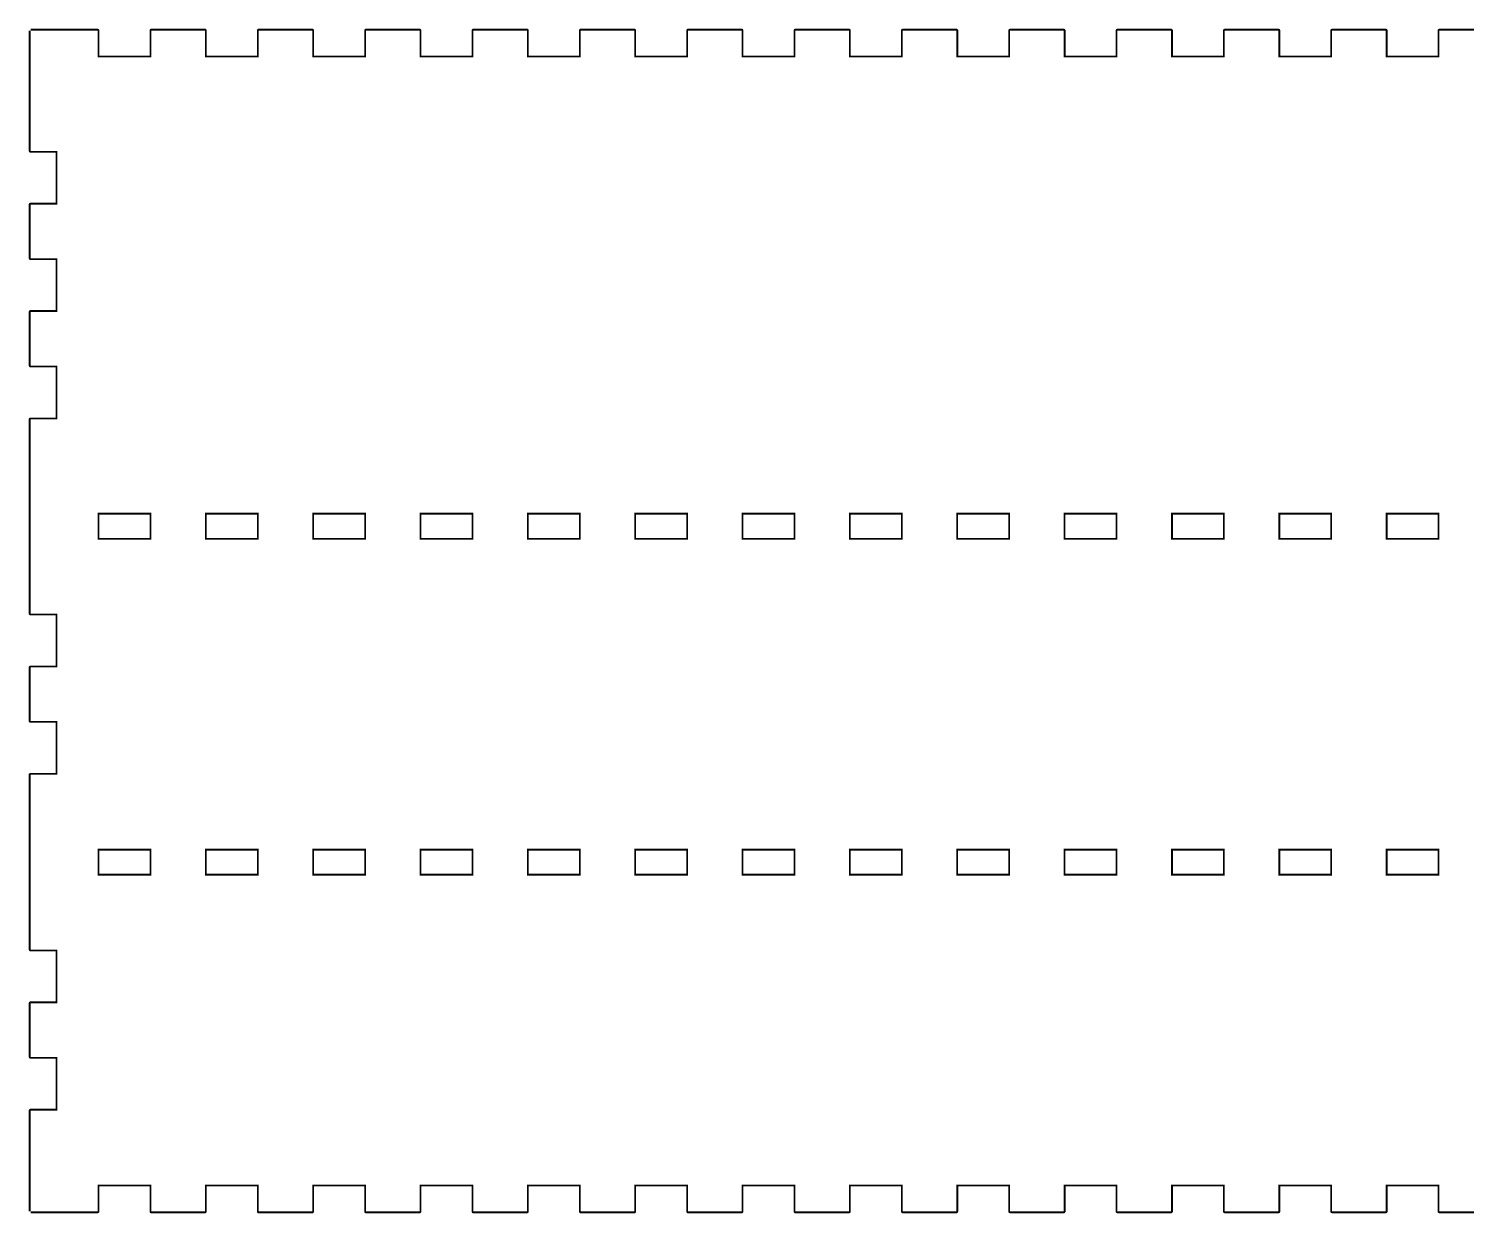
# Model space of a CAD drawing. Extents: x 1 to 1338, y 1 to 612.
# Drawn here: x 5.8 to 166.5, y 479.4 to 611.8 of the extents above; entities that cross this region are included whole.
import ezdxf

# ---------------------------------------------------------------- set-up
doc = ezdxf.new("R2010")
doc.units = 0
doc.layers.get('0').update_dxf_attribs({"linetype": 'CONTINUOUS'})

msp = doc.modelspace()

# ---------------------------------------------------------------- linework, layer by layer
at = {"color": 0, "const_width": 0.2}
for points in [[(5.8994, 611.59), (5.8994, 608.591)], [(8.99996, 611.692), (5.99997, 611.692)], [(13.5006, 611.692), (8.99996, 611.692)], [(13.6012, 608.591), (13.6012, 611.59), (13.6012, 611.611), (13.5709, 611.664), (13.5172, 611.692), (13.5006, 611.692)], [(19.5006, 611.692), (19.4827, 611.692), (19.429, 611.664), (19.4, 611.611), (19.4, 611.59)], [(19.4, 611.59), (19.4, 608.591), (19.4, 608.609), (19.429, 608.662), (19.4827, 608.693), (19.5006, 608.693)], [(25.5006, 611.692), (19.5006, 611.692)], [(25.6012, 608.591), (25.6012, 611.59), (25.6012, 611.611), (25.5709, 611.664), (25.5171, 611.692), (25.5006, 611.692)], [(31.5006, 611.692), (31.4827, 611.692), (31.4289, 611.664), (31.4, 611.611), (31.4, 611.59)], [(31.4, 611.59), (31.4, 608.591), (31.4, 608.609), (31.4289, 608.662), (31.4827, 608.693), (31.5006, 608.693)], [(37.5006, 611.692), (31.5006, 611.692)], [(37.6012, 608.591), (37.6012, 611.59), (37.6012, 611.611), (37.5708, 611.664), (37.5172, 611.692), (37.5006, 611.692)], [(43.5007, 611.692), (43.4827, 611.692), (43.4287, 611.664), (43.3998, 611.611), (43.3998, 611.59)], [(43.3998, 611.59), (43.3998, 608.591), (43.3998, 608.609), (43.4287, 608.662), (43.4827, 608.693), (43.5007, 608.693)], [(49.5004, 611.692), (43.5007, 611.692)], [(49.6013, 608.591), (49.6013, 611.59), (49.6013, 611.611), (49.5709, 611.664), (49.5169, 611.692), (49.5004, 611.692)], [(55.5004, 611.692), (55.4824, 611.692), (55.4288, 611.664), (55.3999, 611.611), (55.3999, 611.59)], [(55.3999, 611.59), (55.3999, 608.591), (55.3999, 608.609), (55.4288, 608.662), (55.4824, 608.693), (55.5004, 608.693)], [(61.5005, 611.692), (55.5004, 611.692)], [(61.601, 608.591), (61.601, 611.59), (61.601, 611.611), (61.5707, 611.664), (61.517, 611.692), (61.5005, 611.692)], [(67.5005, 611.692), (67.4825, 611.692), (67.4289, 611.664), (67.4, 611.611), (67.4, 611.59)], [(67.4, 611.59), (67.4, 608.591), (67.4, 608.609), (67.4289, 608.662), (67.4825, 608.693), (67.5005, 608.693)], [(73.5005, 611.692), (67.5005, 611.692)], [(73.6011, 608.591), (73.6011, 611.59), (73.6011, 611.611), (73.5707, 611.664), (73.5171, 611.692), (73.5005, 611.692)], [(79.5002, 611.692), (79.4826, 611.692), (79.4286, 611.664), (79.3997, 611.611), (79.3997, 611.59)], [(79.3997, 611.59), (79.3997, 608.591), (79.3997, 608.609), (79.4286, 608.662), (79.4826, 608.693), (79.5002, 608.693)], [(85.5003, 611.692), (79.5002, 611.692)], [(85.6008, 608.591), (85.6008, 611.59), (85.6008, 611.611), (85.5708, 611.664), (85.5169, 611.692), (85.5003, 611.692)], [(91.5003, 611.692), (91.4823, 611.692), (91.4287, 611.664), (91.3998, 611.611), (91.3998, 611.59)], [(91.3998, 611.59), (91.3998, 608.591), (91.3998, 608.609), (91.4287, 608.662), (91.4823, 608.693), (91.5003, 608.693)], [(97.5004, 611.692), (91.5003, 611.692)], [(97.6009, 608.591), (97.6009, 611.59), (97.6009, 611.611), (97.5706, 611.664), (97.5169, 611.692), (97.5004, 611.692)], [(103.5, 611.692), (103.482, 611.692), (103.429, 611.664), (103.4, 611.611), (103.4, 611.59)], [(103.4, 611.59), (103.4, 608.591), (103.4, 608.609), (103.429, 608.662), (103.482, 608.693), (103.5, 608.693)], [(109.5, 611.692), (103.5, 611.692)], [(109.601, 608.591), (109.601, 611.59), (109.601, 611.611), (109.571, 611.664), (109.517, 611.692), (109.5, 611.692)], [(115.5, 611.692), (115.483, 611.692), (115.429, 611.664), (115.4, 611.611), (115.4, 611.59)], [(115.4, 611.59), (115.4, 608.591), (115.4, 608.609), (115.429, 608.662), (115.483, 608.693), (115.5, 608.693)], [(121.5, 611.692), (115.5, 611.692)], [(121.601, 608.591), (121.601, 611.59), (121.601, 611.611), (121.57, 611.664), (121.517, 611.692), (121.5, 611.692)], [(127.5, 611.692), (127.482, 611.692), (127.429, 611.664), (127.4, 611.611), (127.4, 611.59)], [(127.4, 611.59), (127.4, 608.591), (127.4, 608.609), (127.429, 608.662), (127.482, 608.693), (127.5, 608.693)], [(133.5, 611.692), (127.5, 611.692)], [(133.601, 608.591), (133.601, 611.59), (133.601, 611.611), (133.57, 611.664), (133.517, 611.692), (133.5, 611.692)], [(139.5, 611.692), (139.482, 611.692), (139.428, 611.664), (139.399, 611.611), (139.399, 611.59)], [(139.399, 611.59), (139.399, 608.591), (139.399, 608.609), (139.428, 608.662), (139.482, 608.693), (139.5, 608.693)], [(145.5, 611.692), (139.5, 611.692)], [(145.601, 608.591), (145.601, 611.59), (145.601, 611.611), (145.571, 611.664), (145.517, 611.692), (145.5, 611.692)], [(151.5, 611.692), (151.482, 611.692), (151.428, 611.664), (151.4, 611.611), (151.4, 611.59)], [(151.4, 611.59), (151.4, 608.591), (151.4, 608.609), (151.428, 608.662), (151.482, 608.693), (151.5, 608.693)], [(157.5, 611.692), (151.5, 611.692)], [(157.601, 608.591), (157.601, 611.59), (157.601, 611.611), (157.57, 611.664), (157.517, 611.692), (157.5, 611.692)], [(163.5, 611.692), (163.482, 611.692), (163.429, 611.664), (163.4, 611.611), (163.4, 611.59)], [(163.4, 611.59), (163.4, 608.591), (163.4, 608.609), (163.429, 608.662), (163.482, 608.693), (163.5, 608.693)], [(169.5, 611.692), (163.5, 611.692)], [(5.8994, 608.591), (5.8994, 598.138)], [(19.5006, 608.693), (13.5006, 608.693), (13.5172, 608.693), (13.5709, 608.662), (13.6012, 608.609), (13.6012, 608.591)], [(31.5006, 608.693), (25.5006, 608.693), (25.5171, 608.693), (25.5709, 608.662), (25.6012, 608.609), (25.6012, 608.591)], [(43.5007, 608.693), (37.5006, 608.693), (37.5172, 608.693), (37.5708, 608.662), (37.6012, 608.609), (37.6012, 608.591)], [(55.5004, 608.693), (49.5004, 608.693), (49.5169, 608.693), (49.5709, 608.662), (49.6013, 608.609), (49.6013, 608.591)], [(67.5005, 608.693), (61.5005, 608.693), (61.517, 608.693), (61.5707, 608.662), (61.601, 608.609), (61.601, 608.591)], [(79.5002, 608.693), (73.5005, 608.693), (73.5171, 608.693), (73.5707, 608.662), (73.6011, 608.609), (73.6011, 608.591)], [(91.5003, 608.693), (85.5003, 608.693), (85.5169, 608.693), (85.5708, 608.662), (85.6008, 608.609), (85.6008, 608.591)], [(103.5, 608.693), (97.5004, 608.693), (97.5169, 608.693), (97.5706, 608.662), (97.6009, 608.609), (97.6009, 608.591)], [(115.5, 608.693), (109.5, 608.693), (109.517, 608.693), (109.571, 608.662), (109.601, 608.609), (109.601, 608.591)], [(127.5, 608.693), (121.5, 608.693), (121.517, 608.693), (121.57, 608.662), (121.601, 608.609), (121.601, 608.591)], [(139.5, 608.693), (133.5, 608.693), (133.517, 608.693), (133.57, 608.662), (133.601, 608.609), (133.601, 608.591)], [(151.5, 608.693), (145.5, 608.693), (145.517, 608.693), (145.571, 608.662), (145.601, 608.609), (145.601, 608.591)], [(163.5, 608.693), (157.5, 608.693), (157.517, 608.693), (157.57, 608.662), (157.601, 608.609), (157.601, 608.591)], [(5.8994, 598.138), (5.8994, 598.121), (5.92833, 598.068), (5.98205, 598.036), (5.99997, 598.036)], [(5.99997, 598.036), (8.99996, 598.036), (8.98204, 598.036), (8.92831, 598.068), (8.89938, 598.121), (8.89938, 598.138)], [(8.89938, 598.138), (8.89938, 592.138), (8.89938, 592.155), (8.92831, 592.208), (8.98204, 592.24), (8.99996, 592.24)], [(8.99996, 592.24), (5.99997, 592.24), (5.98205, 592.24), (5.92833, 592.208), (5.8994, 592.155), (5.8994, 592.138)], [(5.8994, 592.138), (5.8994, 586.137)], [(5.8994, 586.137), (5.8994, 586.123), (5.92833, 586.066), (5.98205, 586.038), (5.99997, 586.038)], [(5.99997, 586.038), (8.99996, 586.038), (8.98204, 586.038), (8.92831, 586.066), (8.89938, 586.123), (8.89938, 586.137)], [(8.89938, 586.137), (8.89938, 580.136), (8.89938, 580.157), (8.92831, 580.21), (8.98204, 580.238), (8.99996, 580.238)], [(8.99996, 580.238), (5.99997, 580.238), (5.98205, 580.238), (5.92833, 580.21), (5.8994, 580.157), (5.8994, 580.136)], [(5.8994, 580.136), (5.8994, 574.139)], [(5.8994, 574.139), (5.8994, 574.121), (5.92833, 574.068), (5.98205, 574.036), (5.99997, 574.036)], [(5.99997, 574.036), (8.99996, 574.036), (8.98204, 574.036), (8.92831, 574.068), (8.89938, 574.121), (8.89938, 574.139)], [(8.89938, 574.139), (8.89938, 568.138), (8.89938, 568.156), (8.92831, 568.209), (8.98204, 568.237), (8.99996, 568.237)], [(8.99996, 568.237), (5.99997, 568.237), (5.98205, 568.237), (5.92833, 568.209), (5.8994, 568.156), (5.8994, 568.138)], [(5.8994, 568.138), (5.8994, 557.682)], [(5.8994, 557.682), (5.8994, 554.683)], [(5.8994, 557.682), (5.8994, 554.683)], [(5.8994, 554.683), (5.8994, 546.41)], [(5.8994, 546.41), (5.8994, 546.393), (5.92833, 546.34), (5.98205, 546.308), (5.99997, 546.308)], [(5.99997, 546.308), (8.99996, 546.308), (8.98204, 546.308), (8.92831, 546.34), (8.89938, 546.393), (8.89938, 546.41)], [(8.89938, 546.41), (8.89938, 540.41), (8.89938, 540.427), (8.92831, 540.48), (8.98204, 540.512), (8.99996, 540.512)], [(8.99996, 540.512), (5.99997, 540.512), (5.98205, 540.512), (5.92833, 540.48), (5.8994, 540.427), (5.8994, 540.41)], [(5.8994, 540.41), (5.8994, 534.409)], [(5.8994, 534.409), (5.8994, 534.395), (5.92833, 534.338), (5.98205, 534.31), (5.99997, 534.31)], [(5.99997, 534.31), (8.99996, 534.31), (8.98204, 534.31), (8.92831, 534.338), (8.89938, 534.395), (8.89938, 534.409)], [(8.89938, 534.409), (8.89938, 528.412), (8.89938, 528.429), (8.92831, 528.482), (8.98204, 528.511), (8.99996, 528.511)], [(8.99996, 528.511), (5.99997, 528.511), (5.98205, 528.511), (5.92833, 528.482), (5.8994, 528.429), (5.8994, 528.412)], [(5.8994, 528.412), (5.8994, 520.139)], [(5.8994, 520.139), (5.8994, 517.137)], [(5.8994, 520.139), (5.8994, 517.137)], [(5.8994, 517.137), (5.8994, 508.864)], [(5.8994, 508.864), (5.8994, 508.847), (5.92833, 508.794), (5.98205, 508.762), (5.99997, 508.762)], [(5.99997, 508.762), (8.99996, 508.762), (8.98204, 508.762), (8.92831, 508.794), (8.89938, 508.847), (8.89938, 508.864)], [(8.89938, 508.864), (8.89938, 502.864), (8.89938, 502.881), (8.92831, 502.934), (8.98204, 502.966), (8.99996, 502.966)], [(8.99996, 502.966), (5.99997, 502.966), (5.98205, 502.966), (5.92833, 502.934), (5.8994, 502.881), (5.8994, 502.864)], [(5.8994, 502.864), (5.8994, 496.863)], [(5.8994, 496.863), (5.8994, 496.849), (5.92833, 496.792), (5.98205, 496.764), (5.99997, 496.764)], [(5.99997, 496.764), (8.99996, 496.764), (8.98204, 496.764), (8.92831, 496.792), (8.89938, 496.849), (8.89938, 496.863)], [(8.89938, 496.863), (8.89938, 490.866), (8.89938, 490.883), (8.92831, 490.936), (8.98204, 490.964), (8.99996, 490.964)], [(8.99996, 490.964), (5.99997, 490.964), (5.98205, 490.964), (5.92833, 490.936), (5.8994, 490.883), (5.8994, 490.866)], [(5.8994, 490.866), (5.8994, 482.593)], [(5.8994, 482.593), (5.8994, 479.591)], [(13.6012, 479.591), (13.6012, 482.593), (13.6012, 482.575), (13.5709, 482.522), (13.5172, 482.491), (13.5006, 482.491)], [(13.5006, 482.491), (19.5006, 482.491), (19.4827, 482.491), (19.429, 482.522), (19.4, 482.575), (19.4, 482.593)], [(19.4, 482.593), (19.4, 479.591), (19.4, 479.577), (19.429, 479.52), (19.4827, 479.492), (19.5006, 479.492)], [(25.6012, 479.591), (25.6012, 482.593), (25.6012, 482.575), (25.5709, 482.522), (25.5171, 482.491), (25.5006, 482.491)], [(25.5006, 482.491), (31.5006, 482.491), (31.4827, 482.491), (31.4289, 482.522), (31.4, 482.575), (31.4, 482.593)], [(31.4, 482.593), (31.4, 479.591), (31.4, 479.577), (31.4289, 479.52), (31.4827, 479.492), (31.5006, 479.492)], [(37.6012, 479.591), (37.6012, 482.593), (37.6012, 482.575), (37.5708, 482.522), (37.5172, 482.491), (37.5006, 482.491)], [(37.5006, 482.491), (43.5007, 482.491), (43.4827, 482.491), (43.4287, 482.522), (43.3998, 482.575), (43.3998, 482.593)], [(43.3998, 482.593), (43.3998, 479.591), (43.3998, 479.577), (43.4287, 479.52), (43.4827, 479.492), (43.5007, 479.492)], [(49.6013, 479.591), (49.6013, 482.593), (49.6013, 482.575), (49.5709, 482.522), (49.5169, 482.491), (49.5004, 482.491)], [(49.5004, 482.491), (55.5004, 482.491), (55.4824, 482.491), (55.4288, 482.522), (55.3999, 482.575), (55.3999, 482.593)], [(55.3999, 482.593), (55.3999, 479.591), (55.3999, 479.577), (55.4288, 479.52), (55.4824, 479.492), (55.5004, 479.492)], [(61.601, 479.591), (61.601, 482.593), (61.601, 482.575), (61.5707, 482.522), (61.517, 482.491), (61.5005, 482.491)], [(61.5005, 482.491), (67.5005, 482.491), (67.4825, 482.491), (67.4289, 482.522), (67.4, 482.575), (67.4, 482.593)], [(67.4, 482.593), (67.4, 479.591), (67.4, 479.577), (67.4289, 479.52), (67.4825, 479.492), (67.5005, 479.492)], [(73.6011, 479.591), (73.6011, 482.593), (73.6011, 482.575), (73.5707, 482.522), (73.5171, 482.491), (73.5005, 482.491)], [(73.5005, 482.491), (79.5002, 482.491), (79.4826, 482.491), (79.4286, 482.522), (79.3997, 482.575), (79.3997, 482.593)], [(79.3997, 482.593), (79.3997, 479.591), (79.3997, 479.577), (79.4286, 479.52), (79.4826, 479.492), (79.5002, 479.492)], [(85.6008, 479.591), (85.6008, 482.593), (85.6008, 482.575), (85.5708, 482.522), (85.5169, 482.491), (85.5003, 482.491)], [(85.5003, 482.491), (91.5003, 482.491), (91.4823, 482.491), (91.4287, 482.522), (91.3998, 482.575), (91.3998, 482.593)], [(91.3998, 482.593), (91.3998, 479.591), (91.3998, 479.577), (91.4287, 479.52), (91.4823, 479.492), (91.5003, 479.492)], [(97.6009, 479.591), (97.6009, 482.593), (97.6009, 482.575), (97.5706, 482.522), (97.5169, 482.491), (97.5004, 482.491)], [(97.5004, 482.491), (103.5, 482.491), (103.482, 482.491), (103.429, 482.522), (103.4, 482.575), (103.4, 482.593)], [(103.4, 482.593), (103.4, 479.591), (103.4, 479.577), (103.429, 479.52), (103.482, 479.492), (103.5, 479.492)], [(109.601, 479.591), (109.601, 482.593), (109.601, 482.575), (109.571, 482.522), (109.517, 482.491), (109.5, 482.491)], [(109.5, 482.491), (115.5, 482.491), (115.483, 482.491), (115.429, 482.522), (115.4, 482.575), (115.4, 482.593)], [(115.4, 482.593), (115.4, 479.591), (115.4, 479.577), (115.429, 479.52), (115.483, 479.492), (115.5, 479.492)], [(121.601, 479.591), (121.601, 482.593), (121.601, 482.575), (121.57, 482.522), (121.517, 482.491), (121.5, 482.491)], [(121.5, 482.491), (127.5, 482.491), (127.482, 482.491), (127.429, 482.522), (127.4, 482.575), (127.4, 482.593)], [(127.4, 482.593), (127.4, 479.591), (127.4, 479.577), (127.429, 479.52), (127.482, 479.492), (127.5, 479.492)], [(133.601, 479.591), (133.601, 482.593), (133.601, 482.575), (133.57, 482.522), (133.517, 482.491), (133.5, 482.491)], [(133.5, 482.491), (139.5, 482.491), (139.482, 482.491), (139.428, 482.522), (139.399, 482.575), (139.399, 482.593)], [(139.399, 482.593), (139.399, 479.591), (139.399, 479.577), (139.428, 479.52), (139.482, 479.492), (139.5, 479.492)], [(145.601, 479.591), (145.601, 482.593), (145.601, 482.575), (145.571, 482.522), (145.517, 482.491), (145.5, 482.491)], [(145.5, 482.491), (151.5, 482.491), (151.482, 482.491), (151.428, 482.522), (151.4, 482.575), (151.4, 482.593)], [(151.4, 482.593), (151.4, 479.591), (151.4, 479.577), (151.428, 479.52), (151.482, 479.492), (151.5, 479.492)], [(157.601, 479.591), (157.601, 482.593), (157.601, 482.575), (157.57, 482.522), (157.517, 482.491), (157.5, 482.491)], [(157.5, 482.491), (163.5, 482.491), (163.482, 482.491), (163.429, 482.522), (163.4, 482.575), (163.4, 482.593)], [(163.4, 482.593), (163.4, 479.591), (163.4, 479.577), (163.429, 479.52), (163.482, 479.492), (163.5, 479.492)], [(5.99997, 479.492), (8.99996, 479.492)], [(8.99996, 479.492), (13.5006, 479.492)], [(13.5006, 479.492), (13.5172, 479.492), (13.5709, 479.52), (13.6012, 479.577), (13.6012, 479.591)], [(19.5006, 479.492), (25.5006, 479.492)], [(25.5006, 479.492), (25.5171, 479.492), (25.5709, 479.52), (25.6012, 479.577), (25.6012, 479.591)], [(31.5006, 479.492), (37.5006, 479.492)], [(37.5006, 479.492), (37.5172, 479.492), (37.5708, 479.52), (37.6012, 479.577), (37.6012, 479.591)], [(43.5007, 479.492), (49.5004, 479.492)], [(49.5004, 479.492), (49.5169, 479.492), (49.5709, 479.52), (49.6013, 479.577), (49.6013, 479.591)], [(55.5004, 479.492), (61.5005, 479.492)], [(61.5005, 479.492), (61.517, 479.492), (61.5707, 479.52), (61.601, 479.577), (61.601, 479.591)], [(67.5005, 479.492), (73.5005, 479.492)], [(73.5005, 479.492), (73.5171, 479.492), (73.5707, 479.52), (73.6011, 479.577), (73.6011, 479.591)], [(79.5002, 479.492), (85.5003, 479.492)], [(85.5003, 479.492), (85.5169, 479.492), (85.5708, 479.52), (85.6008, 479.577), (85.6008, 479.591)], [(91.5003, 479.492), (97.5004, 479.492)], [(97.5004, 479.492), (97.5169, 479.492), (97.5706, 479.52), (97.6009, 479.577), (97.6009, 479.591)], [(103.5, 479.492), (109.5, 479.492)], [(109.5, 479.492), (109.517, 479.492), (109.571, 479.52), (109.601, 479.577), (109.601, 479.591)], [(115.5, 479.492), (121.5, 479.492)], [(121.5, 479.492), (121.517, 479.492), (121.57, 479.52), (121.601, 479.577), (121.601, 479.591)], [(127.5, 479.492), (133.5, 479.492)], [(133.5, 479.492), (133.517, 479.492), (133.57, 479.52), (133.601, 479.577), (133.601, 479.591)], [(139.5, 479.492), (145.5, 479.492)], [(145.5, 479.492), (145.517, 479.492), (145.571, 479.52), (145.601, 479.577), (145.601, 479.591)], [(151.5, 479.492), (157.5, 479.492)], [(157.5, 479.492), (157.517, 479.492), (157.57, 479.52), (157.601, 479.577), (157.601, 479.591)], [(163.5, 479.492), (169.5, 479.492)]]:
    msp.add_lwpolyline(points, dxfattribs=at)
at = {"color": 5, "const_width": 0.2}
for points in [[(13.5999, 554.683), (13.5999, 557.682), (13.5999, 557.668), (13.5695, 557.611), (13.5158, 557.583), (13.4993, 557.583)], [(13.4993, 557.583), (19.4992, 557.583), (19.4813, 557.583), (19.4276, 557.611), (19.3987, 557.668), (19.3987, 557.682)], [(19.3987, 557.682), (19.3987, 554.683), (19.3987, 554.701), (19.4276, 554.754), (19.4813, 554.782), (19.4992, 554.782)], [(25.5998, 554.683), (25.5998, 557.682), (25.5998, 557.668), (25.5695, 557.611), (25.5157, 557.583), (25.4992, 557.583)], [(25.4992, 557.583), (31.4992, 557.583), (31.4813, 557.583), (31.4275, 557.611), (31.3986, 557.668), (31.3986, 557.682)], [(31.3986, 557.682), (31.3986, 554.683), (31.3986, 554.701), (31.4275, 554.754), (31.4813, 554.782), (31.4992, 554.782)], [(37.5998, 554.683), (37.5998, 557.682), (37.5998, 557.668), (37.5694, 557.611), (37.5158, 557.583), (37.4992, 557.583)], [(37.4992, 557.583), (43.4993, 557.583), (43.4813, 557.583), (43.4276, 557.611), (43.3987, 557.668), (43.3987, 557.682)], [(43.3987, 557.682), (43.3987, 554.683), (43.3987, 554.701), (43.4276, 554.754), (43.4813, 554.782), (43.4993, 554.782)], [(49.5999, 554.683), (49.5999, 557.682), (49.5999, 557.668), (49.5695, 557.611), (49.5155, 557.583), (49.4993, 557.583)], [(49.4993, 557.583), (55.499, 557.583), (55.4814, 557.583), (55.4274, 557.611), (55.3985, 557.668), (55.3985, 557.682)], [(55.3985, 557.682), (55.3985, 554.683), (55.3985, 554.701), (55.4274, 554.754), (55.4814, 554.782), (55.499, 554.782)], [(61.5996, 554.683), (61.5996, 557.682), (61.5996, 557.668), (61.5692, 557.611), (61.5156, 557.583), (61.499, 557.583)], [(61.499, 557.583), (67.4991, 557.583), (67.4811, 557.583), (67.4275, 557.611), (67.3985, 557.668), (67.3985, 557.682)], [(67.3985, 557.682), (67.3985, 554.683), (67.3985, 554.701), (67.4275, 554.754), (67.4811, 554.782), (67.4991, 554.782)], [(73.5997, 554.683), (73.5997, 557.682), (73.5997, 557.668), (73.5693, 557.611), (73.5157, 557.583), (73.4991, 557.583)], [(73.4991, 557.583), (79.4992, 557.583), (79.4812, 557.583), (79.4272, 557.611), (79.3983, 557.668), (79.3983, 557.682)], [(79.3983, 557.682), (79.3983, 554.683), (79.3983, 554.701), (79.4272, 554.754), (79.4812, 554.782), (79.4992, 554.782)], [(85.5998, 554.683), (85.5998, 557.682), (85.5998, 557.668), (85.5694, 557.611), (85.5155, 557.583), (85.4989, 557.583)], [(85.4989, 557.583), (91.4989, 557.583), (91.4809, 557.583), (91.4273, 557.611), (91.3984, 557.668), (91.3984, 557.682)], [(91.3984, 557.682), (91.3984, 554.683), (91.3984, 554.701), (91.4273, 554.754), (91.4809, 554.782), (91.4989, 554.782)], [(97.5995, 554.683), (97.5995, 557.682), (97.5995, 557.668), (97.5692, 557.611), (97.5155, 557.583), (97.499, 557.583)], [(97.499, 557.583), (103.499, 557.583), (103.481, 557.583), (103.427, 557.611), (103.398, 557.668), (103.398, 557.682)], [(103.398, 557.682), (103.398, 554.683), (103.398, 554.701), (103.427, 554.754), (103.481, 554.782), (103.499, 554.782)], [(109.6, 554.683), (109.6, 557.682), (109.6, 557.668), (109.569, 557.611), (109.516, 557.583), (109.499, 557.583)], [(109.499, 557.583), (115.499, 557.583), (115.481, 557.583), (115.427, 557.611), (115.398, 557.668), (115.398, 557.682)], [(115.398, 557.682), (115.398, 554.683), (115.398, 554.701), (115.427, 554.754), (115.481, 554.782), (115.499, 554.782)], [(121.599, 554.683), (121.599, 557.682), (121.599, 557.668), (121.569, 557.611), (121.515, 557.583), (121.499, 557.583)], [(121.499, 557.583), (127.499, 557.583), (127.481, 557.583), (127.427, 557.611), (127.398, 557.668), (127.398, 557.682)], [(127.398, 557.682), (127.398, 554.683), (127.398, 554.701), (127.427, 554.754), (127.481, 554.782), (127.499, 554.782)], [(133.599, 554.683), (133.599, 557.682), (133.599, 557.668), (133.569, 557.611), (133.515, 557.583), (133.499, 557.583)], [(133.499, 557.583), (139.499, 557.583), (139.481, 557.583), (139.427, 557.611), (139.398, 557.668), (139.398, 557.682)], [(139.398, 557.682), (139.398, 554.683), (139.398, 554.701), (139.427, 554.754), (139.481, 554.782), (139.499, 554.782)], [(145.6, 554.683), (145.6, 557.682), (145.6, 557.668), (145.569, 557.611), (145.515, 557.583), (145.499, 557.583)], [(145.499, 557.583), (151.499, 557.583), (151.481, 557.583), (151.427, 557.611), (151.398, 557.668), (151.398, 557.682)], [(151.398, 557.682), (151.398, 554.683), (151.398, 554.701), (151.427, 554.754), (151.481, 554.782), (151.499, 554.782)], [(157.599, 554.683), (157.599, 557.682), (157.599, 557.668), (157.569, 557.611), (157.515, 557.583), (157.499, 557.583)], [(157.499, 557.583), (163.499, 557.583), (163.481, 557.583), (163.427, 557.611), (163.398, 557.668), (163.398, 557.682)], [(163.398, 557.682), (163.398, 554.683), (163.398, 554.701), (163.427, 554.754), (163.481, 554.782), (163.499, 554.782)], [(19.4992, 554.782), (13.4993, 554.782)], [(13.5006, 554.782), (13.5172, 554.782), (13.5709, 554.754), (13.5999, 554.701), (13.5999, 554.683)], [(31.4992, 554.782), (25.4992, 554.782)], [(25.5006, 554.782), (25.5171, 554.782), (25.5709, 554.754), (25.5998, 554.701), (25.5998, 554.683)], [(43.4993, 554.782), (37.4992, 554.782)], [(37.5006, 554.782), (37.5172, 554.782), (37.5708, 554.754), (37.5998, 554.701), (37.5998, 554.683)], [(55.499, 554.782), (49.4993, 554.782)], [(49.5004, 554.782), (49.5169, 554.782), (49.5709, 554.754), (49.5999, 554.701), (49.5999, 554.683)], [(67.4991, 554.782), (61.499, 554.782)], [(61.5005, 554.782), (61.517, 554.782), (61.5707, 554.754), (61.5996, 554.701), (61.5996, 554.683)], [(79.4992, 554.782), (73.4991, 554.782)], [(73.5005, 554.782), (73.5171, 554.782), (73.5707, 554.754), (73.5997, 554.701), (73.5997, 554.683)], [(91.4989, 554.782), (85.4989, 554.782)], [(85.5003, 554.782), (85.5169, 554.782), (85.5708, 554.754), (85.5998, 554.701), (85.5998, 554.683)], [(103.499, 554.782), (97.499, 554.782)], [(97.5004, 554.782), (97.5169, 554.782), (97.5706, 554.754), (97.5995, 554.701), (97.5995, 554.683)], [(115.499, 554.782), (109.499, 554.782)], [(109.5, 554.782), (109.517, 554.782), (109.571, 554.754), (109.6, 554.701), (109.6, 554.683)], [(127.499, 554.782), (121.499, 554.782)], [(121.5, 554.782), (121.517, 554.782), (121.57, 554.754), (121.599, 554.701), (121.599, 554.683)], [(139.499, 554.782), (133.499, 554.782)], [(133.5, 554.782), (133.517, 554.782), (133.57, 554.754), (133.599, 554.701), (133.599, 554.683)], [(151.499, 554.782), (145.499, 554.782)], [(145.5, 554.782), (145.517, 554.782), (145.571, 554.754), (145.6, 554.701), (145.6, 554.683)], [(163.499, 554.782), (157.499, 554.782)], [(157.5, 554.782), (157.517, 554.782), (157.57, 554.754), (157.599, 554.701), (157.599, 554.683)], [(13.5999, 517.137), (13.5999, 520.139), (13.5999, 520.121), (13.5695, 520.069), (13.5158, 520.037), (13.4993, 520.037)], [(13.4993, 520.037), (19.4992, 520.037), (19.4813, 520.037), (19.4276, 520.069), (19.3987, 520.121), (19.3987, 520.139)], [(19.3987, 520.139), (19.3987, 517.137), (19.3987, 517.155), (19.4276, 517.211), (19.4813, 517.239), (19.4992, 517.239)], [(25.5998, 517.137), (25.5998, 520.139), (25.5998, 520.121), (25.5695, 520.069), (25.5157, 520.037), (25.4992, 520.037)], [(25.4992, 520.037), (31.4992, 520.037), (31.4813, 520.037), (31.4275, 520.069), (31.3986, 520.121), (31.3986, 520.139)], [(31.3986, 520.139), (31.3986, 517.137), (31.3986, 517.155), (31.4275, 517.211), (31.4813, 517.239), (31.4992, 517.239)], [(37.5998, 517.137), (37.5998, 520.139), (37.5998, 520.121), (37.5694, 520.069), (37.5158, 520.037), (37.4992, 520.037)], [(37.4992, 520.037), (43.4993, 520.037), (43.4813, 520.037), (43.4276, 520.069), (43.3987, 520.121), (43.3987, 520.139)], [(43.3987, 520.139), (43.3987, 517.137), (43.3987, 517.155), (43.4276, 517.211), (43.4813, 517.239), (43.4993, 517.239)], [(49.5999, 517.137), (49.5999, 520.139), (49.5999, 520.121), (49.5695, 520.069), (49.5155, 520.037), (49.4993, 520.037)], [(49.4993, 520.037), (55.499, 520.037), (55.4814, 520.037), (55.4274, 520.069), (55.3985, 520.121), (55.3985, 520.139)], [(55.3985, 520.139), (55.3985, 517.137), (55.3985, 517.155), (55.4274, 517.211), (55.4814, 517.239), (55.499, 517.239)], [(61.5996, 517.137), (61.5996, 520.139), (61.5996, 520.121), (61.5692, 520.069), (61.5156, 520.037), (61.499, 520.037)], [(61.499, 520.037), (67.4991, 520.037), (67.4811, 520.037), (67.4275, 520.069), (67.3985, 520.121), (67.3985, 520.139)], [(67.3985, 520.139), (67.3985, 517.137), (67.3985, 517.155), (67.4275, 517.211), (67.4811, 517.239), (67.4991, 517.239)], [(73.5997, 517.137), (73.5997, 520.139), (73.5997, 520.121), (73.5693, 520.069), (73.5157, 520.037), (73.4991, 520.037)], [(73.4991, 520.037), (79.4992, 520.037), (79.4812, 520.037), (79.4272, 520.069), (79.3983, 520.121), (79.3983, 520.139)], [(79.3983, 520.139), (79.3983, 517.137), (79.3983, 517.155), (79.4272, 517.211), (79.4812, 517.239), (79.4992, 517.239)], [(85.5998, 517.137), (85.5998, 520.139), (85.5998, 520.121), (85.5694, 520.069), (85.5155, 520.037), (85.4989, 520.037)], [(85.4989, 520.037), (91.4989, 520.037), (91.4809, 520.037), (91.4273, 520.069), (91.3984, 520.121), (91.3984, 520.139)], [(91.3984, 520.139), (91.3984, 517.137), (91.3984, 517.155), (91.4273, 517.211), (91.4809, 517.239), (91.4989, 517.239)], [(97.5995, 517.137), (97.5995, 520.139), (97.5995, 520.121), (97.5692, 520.069), (97.5155, 520.037), (97.499, 520.037)], [(97.499, 520.037), (103.499, 520.037), (103.481, 520.037), (103.427, 520.069), (103.398, 520.121), (103.398, 520.139)], [(103.398, 520.139), (103.398, 517.137), (103.398, 517.155), (103.427, 517.211), (103.481, 517.239), (103.499, 517.239)], [(109.6, 517.137), (109.6, 520.139), (109.6, 520.121), (109.569, 520.069), (109.516, 520.037), (109.499, 520.037)], [(109.499, 520.037), (115.499, 520.037), (115.481, 520.037), (115.427, 520.069), (115.398, 520.121), (115.398, 520.139)], [(115.398, 520.139), (115.398, 517.137), (115.398, 517.155), (115.427, 517.211), (115.481, 517.239), (115.499, 517.239)], [(121.599, 517.137), (121.599, 520.139), (121.599, 520.121), (121.569, 520.069), (121.515, 520.037), (121.499, 520.037)], [(121.499, 520.037), (127.499, 520.037), (127.481, 520.037), (127.427, 520.069), (127.398, 520.121), (127.398, 520.139)], [(127.398, 520.139), (127.398, 517.137), (127.398, 517.155), (127.427, 517.211), (127.481, 517.239), (127.499, 517.239)], [(133.599, 517.137), (133.599, 520.139), (133.599, 520.121), (133.569, 520.069), (133.515, 520.037), (133.499, 520.037)], [(133.499, 520.037), (139.499, 520.037), (139.481, 520.037), (139.427, 520.069), (139.398, 520.121), (139.398, 520.139)], [(139.398, 520.139), (139.398, 517.137), (139.398, 517.155), (139.427, 517.211), (139.481, 517.239), (139.499, 517.239)], [(145.6, 517.137), (145.6, 520.139), (145.6, 520.121), (145.569, 520.069), (145.515, 520.037), (145.499, 520.037)], [(145.499, 520.037), (151.499, 520.037), (151.481, 520.037), (151.427, 520.069), (151.398, 520.121), (151.398, 520.139)], [(151.398, 520.139), (151.398, 517.137), (151.398, 517.155), (151.427, 517.211), (151.481, 517.239), (151.499, 517.239)], [(157.599, 517.137), (157.599, 520.139), (157.599, 520.121), (157.569, 520.069), (157.515, 520.037), (157.499, 520.037)], [(157.499, 520.037), (163.499, 520.037), (163.481, 520.037), (163.427, 520.069), (163.398, 520.121), (163.398, 520.139)], [(163.398, 520.139), (163.398, 517.137), (163.398, 517.155), (163.427, 517.211), (163.481, 517.239), (163.499, 517.239)], [(19.4992, 517.239), (13.4993, 517.239)], [(13.5006, 517.236), (13.5172, 517.236), (13.5709, 517.207), (13.5999, 517.155), (13.5999, 517.137)], [(31.4992, 517.239), (25.4992, 517.239)], [(25.5006, 517.236), (25.5171, 517.236), (25.5709, 517.207), (25.5998, 517.155), (25.5998, 517.137)], [(43.4993, 517.239), (37.4992, 517.239)], [(37.5006, 517.236), (37.5172, 517.236), (37.5708, 517.207), (37.5998, 517.155), (37.5998, 517.137)], [(55.499, 517.239), (49.4993, 517.239)], [(49.5004, 517.236), (49.5169, 517.236), (49.5709, 517.207), (49.5999, 517.155), (49.5999, 517.137)], [(67.4991, 517.239), (61.499, 517.239)], [(61.5005, 517.236), (61.517, 517.236), (61.5707, 517.207), (61.5996, 517.155), (61.5996, 517.137)], [(79.4992, 517.239), (73.4991, 517.239)], [(73.5005, 517.236), (73.5171, 517.236), (73.5707, 517.207), (73.5997, 517.155), (73.5997, 517.137)], [(91.4989, 517.239), (85.4989, 517.239)], [(85.5003, 517.236), (85.5169, 517.236), (85.5708, 517.207), (85.5998, 517.155), (85.5998, 517.137)], [(103.499, 517.239), (97.499, 517.239)], [(97.5004, 517.236), (97.5169, 517.236), (97.5706, 517.207), (97.5995, 517.155), (97.5995, 517.137)], [(115.499, 517.239), (109.499, 517.239)], [(109.5, 517.236), (109.517, 517.236), (109.571, 517.207), (109.6, 517.155), (109.6, 517.137)], [(127.499, 517.239), (121.499, 517.239)], [(121.5, 517.236), (121.517, 517.236), (121.57, 517.207), (121.599, 517.155), (121.599, 517.137)], [(139.499, 517.239), (133.499, 517.239)], [(133.5, 517.236), (133.517, 517.236), (133.57, 517.207), (133.599, 517.155), (133.599, 517.137)], [(151.499, 517.239), (145.499, 517.239)], [(145.5, 517.236), (145.517, 517.236), (145.571, 517.207), (145.6, 517.155), (145.6, 517.137)], [(163.499, 517.239), (157.499, 517.239)], [(157.5, 517.236), (157.517, 517.236), (157.57, 517.207), (157.599, 517.155), (157.599, 517.137)]]:
    msp.add_lwpolyline(points, dxfattribs=at)

doc.saveas('drawing.dxf')
